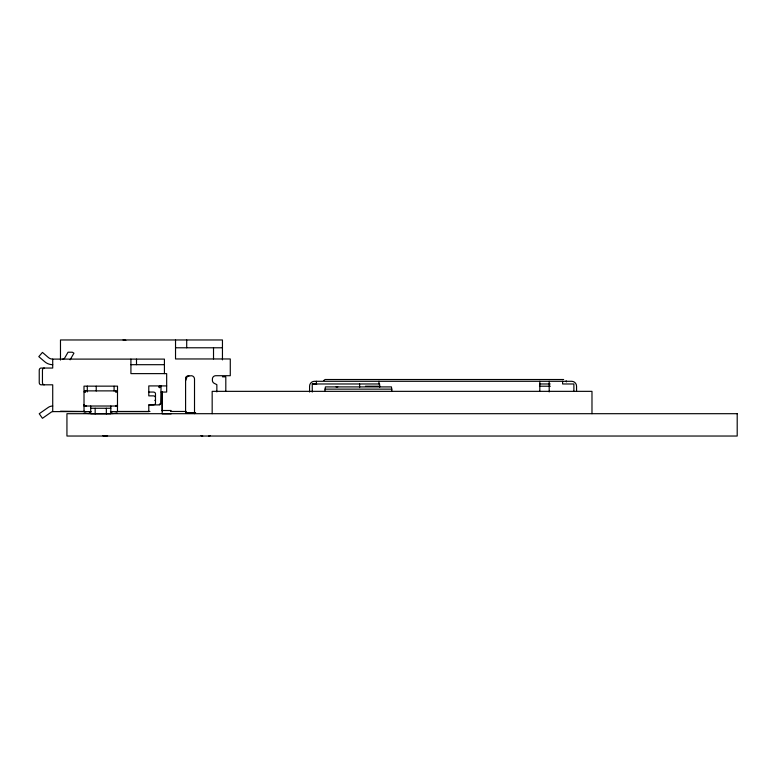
<?xml version="1.0" encoding="UTF-8"?>
<svg xmlns="http://www.w3.org/2000/svg" width="776" height="776" viewBox="0 0 776 776"><rect width="100%" height="100%" fill="white"/><g stroke="black" fill="none" stroke-linecap="round" stroke-linejoin="round"><path stroke-width="1.16" d="M85.341 391.977L85.341 390.881A1.115 1.115 0 0 0 84.206 391.977L85.341 391.977L85.321 390.881L115.876 390.881A1.115 1.115 0 0 1 116.992 391.977L115.857 391.977L115.857 390.881L115.876 391.977M89.444 411.62L89.444 413.589L83.963 413.22M111.783 411.62L111.783 413.589L117.37 413.22M185.59 380.667L187.268 376.389L191.158 375.71A3.347 3.347 0 0 1 194.514 379.066L194.514 413.695M115.546 406.023L117.069 405.809L117.516 404.568M324.901 391.502L325.377 386.904L391.453 386.904L391.928 391.502M86.233 411.61L84.186 411.493A2.202 0.611 -16.2 0 1 84.031 411.396L84.002 386.147L117.516 386.147L117.467 411.396A2.202 0.592 13.9 0 1 117.273 411.474A2.163 0.495 8.8 0 1 116.924 411.542L115.721 411.61M117.38 405.392L115.808 406.023M70.092 359.831L73.943 353.167L72.304 352.217L68.046 352.217L64.709 357.988A2.231 2.231 0 0 1 62.778 359.104M185.794 377.359L186.987 376.185L188.937 375.71M159.419 404.829L159.963 404.606M159.419 387.709L159.963 387.544M159.419 404.199L159.963 404.044M116.992 411.571L116.012 411.61M149.021 404.907L158.847 404.907L160.661 403.976L161.078 385.915M336.066 386.904L337.803 386.885M175.531 347.784L222.45 347.784M52.719 364.691A12.29 12.29 0 0 1 44.707 361.723L38.8 356.64L42.447 352.401L48.345 357.484A6.703 6.703 0 0 0 52.719 359.104L164.425 359.104L164.425 373.625M130.921 364.691L164.425 364.691M222.45 376.826L225.806 376.826L225.806 391.123M325.018 379.512L563.657 379.512M312.253 392.055L312.253 383.975L379.619 383.975L379.619 387.515M539.805 383.975L550.194 383.975M316.686 384.198L312.253 383.975M166.665 385.915L148.788 385.915L148.788 395.867L153.26 395.867A2.231 1.63 0 0 1 155.491 397.496M159.419 386.176L159.963 386.176M365.467 386.215L379.968 386.215M539.456 386.215L550.368 386.215M324.901 389.135L391.928 389.135M148.788 392.055L153.26 392.055A2.231 1.63 0 0 1 155.491 393.684L155.491 403.21A2.231 1.63 0 0 1 153.26 404.839L148.788 404.839L148.788 411.61L110.405 411.61M161.078 392.055L166.665 392.055L166.665 373.625L130.921 373.625L130.921 359.104M86.233 406.023L84.438 405.809L84.002 404.568M83.963 406.023L117.612 406.023M90.705 408.263L110.813 408.263M162.194 410.494L171.127 410.494M84.662 411.455L60.48 411.212M117.263 411.455L149.972 411.455M170.536 411.455L186.259 411.455M52.719 406.023A7.818 7.818 0 0 0 48.238 407.439L39.236 413.734L42.447 418.312L51.439 412.017A2.231 2.231 0 0 1 52.719 411.61L91.17 411.61M195.639 412.58L185.59 412.58L185.59 378.087M162.194 413.841L171.127 413.841M85.68 411.61L84.526 411.571M85.961 406.023L84.138 405.392M566.354 381.579L566.082 380.909L566.412 381.86M186.366 376.622L186.473 377.34M162.194 410.989L162.184 391.705L162.184 413.404M591.981 413.695L591.981 391.346L212.168 391.346L212.168 413.695M576.558 390.978L576.558 386.215A4.918 4.918 0 0 0 571.65 381.297L314.493 381.297A4.918 4.918 0 0 0 309.575 386.215L309.575 392.025M573.881 391.24L573.881 383.975L562.6 383.975L562.6 381.297M549.195 381.297L549.195 391.938M539.805 381.297L539.805 391.055M378.95 381.297L378.95 383.975M359.618 383.975L359.618 387.612M316.395 381.297L316.395 383.975M222.45 359.889L222.45 339.966L60.48 339.966L60.48 360.054M216.853 391.909L216.853 384.654L214.224 383.315A3.347 3.347 0 0 1 212.391 380.327L212.391 379.066A3.347 3.347 0 0 1 215.738 375.71L230.278 375.71L230.278 358.958L175.531 358.958L175.531 339.966M213.516 347.784L213.516 358.958M186.706 339.966L186.706 347.784M158.847 386.758L158.847 387.292M136.498 359.104L136.498 364.691M114.091 386.225L114.091 391.007M110.813 406.023L110.813 413.841L90.705 413.841L90.705 406.023M106.341 408.263L106.341 413.841M96.224 386.225L96.224 391.007M95.167 408.263L95.167 413.841M87.29 386.099L87.29 391.928M52.719 359.104L52.719 368.047L41.07 368.047A2.231 1.833 -90 0 0 39.236 370.278L39.236 382.568A2.231 1.833 90 0 0 41.07 384.809L52.719 384.809L52.719 411.61M84.584 411.542A2.163 0.495 -8.8 0 1 84.293 411.493A2.221 0.611 -14.6 0 1 83.992 411.28M44.271 368.047A2.231 1.833 -90 0 0 42.447 370.278L42.447 382.568A2.231 1.833 90 0 0 44.271 384.809M117.516 411.28A2.221 0.611 14.6 0 1 117.195 411.484M155.491 399.388A2.231 1.63 0 0 1 154.841 400.542M123.035 339.966A11.174 11.174 0 0 1 125.828 340.325M104.44 436.034A3.347 3.347 0 0 1 102.742 435.579M106.758 435.918A8.808 8.808 0 0 1 103.557 435.918M107.573 435.579A3.347 3.347 0 0 1 105.885 436.034M210.364 435.579A3.347 3.347 0 0 1 208.666 436.034M202.73 436.034A3.347 3.347 0 0 1 201.032 435.579M324.504 380.327L323.951 380.385L324.504 380.327M564.171 380.327L564.171 380.327M737.2 413.695L66.94 413.695L66.94 436.034L737.2 436.034L737.2 413.695"/></g></svg>
